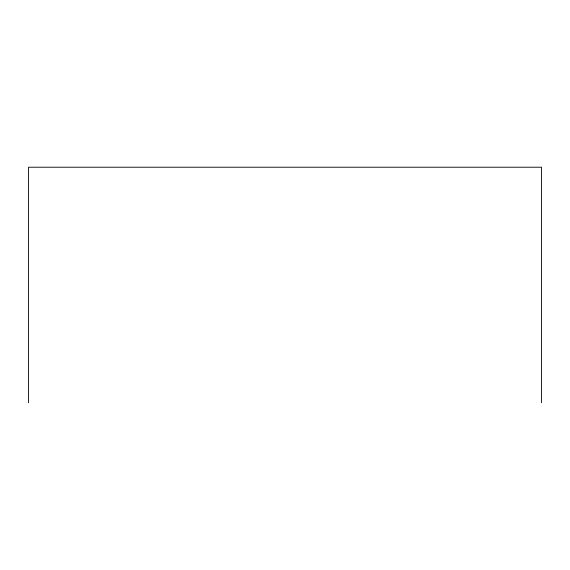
<?xml version="1.0" encoding="UTF-8"?>
<svg xmlns="http://www.w3.org/2000/svg" width="570" height="570" viewBox="0 0 570 570"><rect width="100%" height="100%" fill="white"/><g stroke="black" fill="none" stroke-linecap="round" stroke-linejoin="round"><path stroke-width="0.85" d="M541.5 402.783L541.5 167.217L28.5 167.217L28.5 402.783"/></g></svg>
